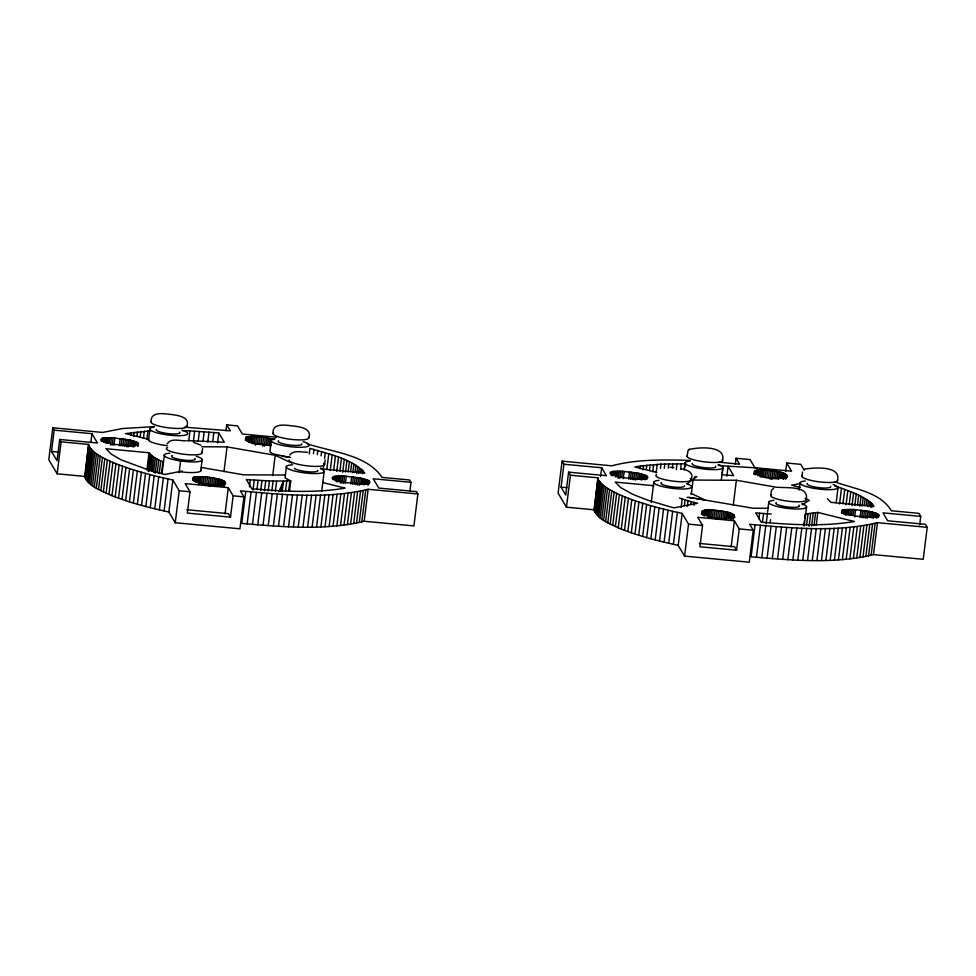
<?xml version="1.0" encoding="UTF-8"?>
<svg xmlns="http://www.w3.org/2000/svg" width="976" height="976" viewBox="0 0 976 976"><rect width="100%" height="100%" fill="white"/><g stroke="black" fill="none" stroke-linecap="round" stroke-linejoin="round"><path stroke-width="1.46" d="M167.262 445.727A19.166 3.794 7.1 0 1 148.596 440.127L148.645 439.322L125.562 433.588L150.402 430.843M154.55 426.61L122.659 428.513L102.517 432.441L52.777 427.769L48.8 459.733L57.145 473.811L84.68 476.398C88.474 486.365 100.186 490.025 108.946 494.429C128.222 502.408 148.535 507.544 168.872 511.997L175.241 522.733L239.95 528.809L243.927 496.845L240.401 490.891C282.698 494.698 326.362 499.261 368.147 489.281L417.887 493.954L413.909 525.918L364.17 521.245C324.166 530.907 282.332 526.82 241.78 523.441L245.757 491.477M54.192 430.148L91.939 433.698L97.454 443.006L59.707 439.456L57.059 460.77L51.533 451.461L54.192 430.148L52.777 427.769M57.145 473.811L61.122 441.847L59.707 439.456M84.68 476.398L88.657 444.434L61.122 441.847M84.985 477.496L88.657 444.434M85.473 478.63L88.962 445.532M86.169 479.777L90.146 447.813L89.463 446.666M90.853 442.409L91.939 433.698M87.047 480.936L91.024 448.972L90.146 447.813M88.121 482.12L92.098 450.156L91.024 448.972M89.377 483.315L93.367 451.351L92.098 450.156M90.829 484.523L94.818 452.559L93.367 451.351M92.464 485.731L96.453 453.767L94.818 452.559M94.294 486.963L98.271 454.999L96.453 453.767M101.297 441.42L102.37 438.273L113.118 437.846L130.455 440.139L136.579 442.116L138.616 444.056L136.872 445.215L130.991 445.8L113.716 444.312L102.663 441.372L100.662 439.786L101.663 438.505M102.016 441.176L102.37 438.273M96.295 488.195L100.272 456.231L98.271 454.999M102.895 440.969L103.261 438.065M103.749 442.262L104.298 437.907M98.478 489.44L102.456 457.476L100.272 456.231M104.944 442.14L105.493 437.785M106.091 443.519L106.811 437.712M100.833 490.684L104.822 458.72L102.456 457.476M107.531 443.494L108.251 437.675M109.08 443.507L109.8 437.687M103.371 491.928L107.348 459.964L104.822 458.72M110.52 445.019L111.423 437.748M106.079 493.173L110.056 461.209L107.348 459.964M112.216 445.117L113.118 437.846M113.948 445.263L114.851 437.992M108.946 494.429L112.923 462.465L110.056 461.209M111.972 495.674L115.961 463.71L112.923 462.465M119.34 445.764L120.243 438.505M121.109 445.947L122.012 438.688M115.168 496.918L119.145 464.954L115.961 463.71M122.866 446.178L123.769 438.907M124.611 446.435L125.526 439.176M118.511 498.15L122.488 466.186L119.145 464.954M126.331 446.727L127.234 439.468M127.978 447.045L128.881 439.786M122 499.383L125.989 467.419L122.488 466.186M130.869 435.479L131.223 432.636M129.735 445.947L130.455 440.139M131.211 446.313L131.943 440.505M125.648 500.603L129.625 468.639L125.989 467.419M132.577 446.703L133.309 440.896M133.749 436.479L134.273 432.222M133.822 447.106L134.542 441.286M135.103 446.056L135.64 441.701M136.945 436.101L137.482 431.843M136.213 445.019L136.579 442.116M129.43 501.81L133.407 469.846L129.625 468.639M136.994 445.434L137.348 442.518M137.579 445.837L137.945 442.933M137.994 446.227L138.36 443.324M140.117 437.199L140.825 431.514M133.334 503.018L137.323 471.054L133.407 469.846M143.411 438.322L144.302 431.221M137.384 504.202L141.361 472.238L137.323 471.054M146.851 439.493L147.913 430.977M148.535 440.103L149.975 428.488M151.207 422.437C149.621 410.701 164.773 413.873 171.642 414.544C177.925 415.41 190.735 417.02 186.721 426.622M141.557 505.373L145.534 473.409L141.361 472.238M146.937 469.798L149.06 452.754L105.92 448.704L111.362 454.182L121.256 459.916L149.047 470.164L164.834 474.446L182.402 471.066M147.705 469.249L149.657 453.62L149.06 452.754M148.315 471.542L150.438 454.499L149.657 453.62M149.45 471.018L151.39 455.389L150.438 454.499M145.851 506.52L149.828 474.556L145.534 473.409M150.755 470.493L152.524 456.292L151.39 455.389M152.073 471.408L153.842 457.207L152.524 456.292M153.549 472.335L155.318 458.122L153.842 457.207M150.243 507.666L154.232 475.702L149.828 474.556M155.196 473.262L156.965 459.049L155.318 458.122M157.185 472.774L158.783 459.989L156.965 459.049M154.757 508.777L158.734 476.813L154.232 475.702M159.161 473.702L160.759 460.916L158.783 459.989M161.479 473.214L162.894 461.855L160.759 460.916M162.053 473.592L164.407 454.706M159.369 509.875L163.358 477.911L158.734 476.813M164.078 510.948L168.055 478.984L163.358 477.911M168.872 511.997L172.862 480.033L168.055 478.984M179.133 472.579L180.584 460.953M175.241 522.733L179.218 490.769L172.862 480.033M188.758 440.835L190.003 430.892L218.783 432.917L224.297 442.226L187.197 440.566M193.431 441.067L194.675 431.124M190.003 491.782L187.355 513.095L230.495 517.146L233.142 495.832L228.311 487.683L185.172 483.632L190.003 491.782L179.218 490.769M192.772 480.399L193.76 477.24L205.741 476.776L220.32 479.436L224.041 481.083L225.688 483.401L224.309 484.608L220.173 485.255L205.314 484.194L194.712 481.18L192.516 478.826L193.138 477.496M198.165 441.347L199.409 431.404M193.394 480.143L193.76 477.24M194.017 481.375L194.553 477.02M194.98 481.192L195.517 476.837M195.92 482.51L196.64 476.703M197.176 482.412L197.896 476.605M202.947 441.664L204.191 431.721M202.056 452.827L202.593 448.557M198.384 483.815L199.287 476.544M200.751 470.932L202.081 460.282M199.873 483.803L200.775 476.532M201.459 483.84L202.361 476.569M207.778 442.018L209.023 432.075M203.13 483.913L204.033 476.654M204.838 484.035L205.741 476.776M206.595 484.206L207.498 476.935M212.817 441.006L213.878 432.478M208.181 485.865L209.267 477.142M209.938 486.097L211.023 477.386M211.853 484.926L212.756 477.667M217.538 442.86L218.783 432.917M213.537 485.231L214.439 477.972M215.147 485.572L216.05 478.301M216.684 485.926L217.587 478.667M218.282 484.852L219.014 479.045M226.017 430.684L226.737 424.865L237.522 425.89L242.353 434.027L276.574 437.248M219.588 485.255L220.32 479.436M220.759 485.658L221.479 479.85M221.772 486.072L222.504 480.253M223.98 471.591L227.054 446.886L275.232 455.28L291.775 463.051M222.821 485.023L223.358 480.668M223.504 485.438L224.041 481.083M224.004 485.841L224.541 481.473M224.321 486.219L224.87 481.863M225.053 513.84L228.311 487.683M245.379 440.274L245.745 437.37C255.041 435.101 265.033 437.077 274.085 439.712M246.001 440.017L246.367 437.102M246.623 441.25L247.16 436.882M247.587 441.067L248.124 436.699M248.514 442.372L249.246 436.565M249.783 442.274L250.503 436.467M251.161 442.226L251.881 436.418M252.479 443.665L253.382 436.406M254.065 443.702L254.968 436.443M249.441 486.939L250.32 479.838L273.073 481.095L290.763 480.912L289.518 490.855M255.541 445.239L256.627 436.516M247.123 523.978L251.1 492.014M257.444 443.909L258.347 436.638M253.004 490.098L254.236 480.155M259.201 444.068L260.104 436.809M260.958 444.275L261.861 437.004M252.442 524.478L256.42 492.514M257.054 488.952L258.115 480.424M262.544 445.971L263.63 437.248M264.276 446.239L265.362 437.529M266.131 445.105L267.046 437.834M260.714 490.599L261.946 480.656M257.737 524.942L261.714 492.978M267.753 445.434L268.656 438.175M269.278 445.8L270.181 438.529M264.484 490.782L265.716 480.839M271.609 438.907L269.998 450.741A19.166 3.794 7.1 0 0 273.719 454.011L290.031 457.427M273.085 433.698C271.914 421.742 287.408 425.573 294.41 426.134C300.706 426.902 312.71 428.976 308.562 438.261M262.995 525.356L266.973 493.392M268.193 490.928L269.437 480.985M272.707 475.617L275.232 455.28M271.828 491.038L273.073 481.095M268.205 525.735L272.194 493.771M275.391 491.099L276.623 481.156M273.378 526.064L277.355 494.1M282.235 491.099L283.479 481.144L278.721 491.806M278.489 526.345L282.467 494.381M286.444 466.357L285.077 478.008L290.763 480.912M285.517 491.026L286.749 481.083M283.54 526.589L287.517 494.625M288.676 490.916L289.921 480.973M288.518 526.784L292.495 494.82M293.422 526.93L297.399 494.966M298.241 527.028L302.218 495.064M309.246 453.999L309.953 448.313C328.705 454.377 350.896 457.829 364.743 473.018L321.616 468.968L320.848 467.907M302.963 527.089L306.952 495.125M313.43 453.645L313.955 449.375M307.599 527.101L311.588 495.137M317.322 454.718L317.847 450.461M312.137 527.064L316.114 495.1M321.092 455.816L321.629 451.546M323.154 469.7L323.861 464.027M324.569 458.342L325.276 452.657M316.566 526.991L320.543 495.027M324.605 464.1L325.142 459.842M321.751 491.087L324.13 471.908M326.85 469.407L328.79 453.779M320.872 526.869L324.849 494.905M330.23 470.53L332.182 454.901M325.057 526.698L329.046 494.734M333.658 470.249L335.427 456.048M332.731 479.655L333.804 476.508L344.552 476.081L361.889 478.374L368.013 480.351L370.038 482.29L368.294 483.449L362.413 484.035L345.15 482.547L334.097 479.606L332.084 478.02L333.097 476.739M333.438 479.411L333.804 476.508M334.317 479.204L334.683 476.3M329.132 526.479L333.109 494.515M335.183 480.497L335.732 476.142M336.757 471.396L338.526 457.183M336.195 481.839L336.915 476.02M337.513 481.754L338.245 475.946M333.06 526.223L337.049 494.259M339.892 471.127L341.49 458.342M338.965 481.729L339.685 475.91M340.319 483.193L341.222 475.922M342.698 472.274L344.284 459.489M341.954 483.254L342.857 475.983M336.866 525.918L340.844 493.954M343.637 483.352L344.552 476.081M345.516 472.018L346.931 460.648M345.382 483.498L346.285 476.227M340.526 525.564L344.504 493.6M348.176 471.75L349.408 461.807M344.028 525.173L348.017 493.209M350.677 471.481L351.738 462.953M350.774 483.998L351.677 476.739M352.824 472.64L353.885 464.112M347.395 524.734L351.372 492.77M352.531 484.181L353.434 476.922M354.983 472.36L355.862 465.259M354.3 484.413L355.203 477.142M356.789 473.506L357.68 466.394M350.604 524.258L354.581 492.294M356.045 484.669L356.948 477.41M358.595 473.214L359.302 467.528M357.753 484.962L358.656 477.703M353.654 523.734L357.631 491.77M360.229 472.921L360.754 468.651M359.412 485.279L360.315 478.02M361.681 472.604L362.035 469.761M361.169 484.181L361.889 478.374M356.533 523.173L360.51 491.209M362.767 473.702L363.121 470.859M362.645 484.547L363.365 478.74M359.253 522.563L363.231 490.599M364.011 484.938L364.731 479.131M365.427 483.889L365.976 479.533M361.803 521.928L365.78 489.964M366.525 484.291L367.074 479.936M367.464 484.706L368.013 480.351M368.233 485.121L368.782 480.765M364.17 521.245L368.147 489.281M369.013 484.072L369.379 481.168M409.932 490.83L410.994 482.315L409.615 479.985L382.031 477.386C366.866 454.499 331.535 451.973 307.342 443.812M689.971 460.379C663.912 459.769 637.23 459.037 611.83 465.82L562.091 461.148L558.113 493.112L566.446 507.191L593.994 509.777C597.788 519.757 609.488 523.404 618.259 527.809C637.535 535.787 657.848 540.924 678.186 545.377L684.554 556.113L749.263 562.2L753.24 530.236L749.714 524.283C792.012 528.089 835.676 532.64 877.461 522.66L927.2 527.333L923.223 559.297L873.483 554.624C833.48 564.299 791.646 560.2 751.081 556.82L755.07 524.856M563.921 464.234L601.667 467.772L606.352 475.69L568.605 472.152L565.751 495.052L561.066 487.134L563.921 464.234L562.091 461.148M566.446 507.191L570.435 475.227L568.605 472.152M593.994 509.777L597.971 477.813L570.435 475.227M594.299 510.887L597.971 477.813M594.787 512.01L598.276 478.923M595.47 513.156L599.459 481.192L598.764 480.046M600.582 476.495L601.667 467.772M596.36 514.328L600.338 482.364L599.459 481.192M597.434 515.499L601.411 483.535L600.338 482.364M598.691 516.694L602.668 484.73L601.411 483.535M600.142 517.902L604.12 485.938L602.668 484.73M601.777 519.122L605.767 487.158L604.12 485.938M603.607 520.342L607.584 488.378L605.767 487.158M610.61 474.8L611.684 471.652L622.432 471.237L639.768 473.519L645.892 475.495L647.93 477.447L646.173 478.594L640.293 479.192L623.03 477.703L611.976 474.751L609.976 473.165L610.976 471.896M611.318 474.556L611.684 471.652M605.608 521.587L609.585 489.623L607.584 488.378M612.025 475.812L612.562 471.457M613.062 475.654L613.611 471.298M607.792 522.819L611.769 490.855L609.585 489.623M614.258 475.532L614.795 471.176M615.405 476.91L616.124 471.103M610.146 524.063L614.136 492.099L611.769 490.855M616.844 476.874L617.564 471.066M618.198 478.338L619.113 471.079M612.684 525.32L616.661 493.356L614.136 492.099M619.833 478.399L620.736 471.14M615.38 526.564L619.37 494.6L616.661 493.356M621.7 477.044L622.432 471.237M623.261 478.643L624.164 471.384M618.259 527.809L622.237 495.845L619.37 494.6M621.285 529.065L625.262 497.101L622.237 495.845M628.654 479.155L629.557 471.884M630.411 479.338L631.326 472.067M624.481 530.297L628.459 498.333L625.262 497.101M632.18 479.558L633.082 472.299M633.924 479.826L634.827 472.555M627.824 531.542L631.801 499.578L628.459 498.333M635.632 480.119L636.547 472.848M637.474 478.984L638.194 473.177M631.313 532.774L635.303 500.81L631.801 499.578M640.171 468.858L640.524 466.016L660.959 464.161L685.713 463.844L685.359 466.687M639.048 479.326L639.768 473.519M640.524 479.704L641.244 473.885M634.961 533.994L638.938 502.03L635.303 500.81M641.891 480.094L642.623 474.275M643.05 469.871L643.587 465.601M643.318 479.033L643.855 474.678M644.404 479.448L644.953 475.092M646.258 469.493L646.795 465.235M645.343 479.863L645.892 475.495M638.731 535.202L642.72 503.238L638.938 502.03M646.295 478.813L646.661 475.91M646.893 479.216L647.259 476.312M649.43 470.578L650.138 464.893M642.647 536.397L646.637 504.433L642.72 503.238M652.724 471.713L653.615 464.613M646.698 537.593L650.675 505.629L646.637 504.433M651.248 502.494L653.786 482.071M656.165 472.884L657.226 464.356M650.87 538.752L654.847 506.788L650.675 505.629M660.435 468.419L660.959 464.161M655.152 539.911L659.142 507.947L654.847 506.788M664.29 468.26L664.815 463.99M668.255 468.138L668.792 463.881M659.556 541.046L663.546 509.082L659.142 507.947M672.342 468.065L672.867 463.807M664.07 542.168L668.048 510.204L663.546 509.082M676.344 469.456L677.051 463.771M668.682 543.254L672.659 511.29L668.048 510.204M680.626 469.468L681.333 463.783M673.391 544.327L677.368 512.363L672.659 511.29M684.152 470.042L685.054 462.746M687.092 456.5L687.982 450.692L689.446 449.265M681.15 507.447L682.212 498.931L679.503 498.016M678.186 545.377L682.163 513.413L677.368 512.363M684.359 505.507L685.067 499.834L682.212 498.931M687.324 506.398L688.031 500.725L685.067 499.834M691.154 479.411C694.607 472.579 686.604 469.578 681.492 468.858M691.228 494.6L693.033 480.07L695.119 476.398M690.776 504.433L691.13 501.603L688.031 500.725M684.554 556.113L688.531 524.149L682.163 513.413M693.985 505.3L694.339 502.457L691.13 501.603M701.39 514.401C702.293 506.215 714.81 511.18 720.337 510.765C725.058 512.18 733.061 511.607 734.928 517.134C724.985 519.879 708.71 519.732 701.756 511.497M701.646 514.084L702.012 511.168M702.086 513.791L702.452 510.887M702.525 514.986L703.074 510.631M703.33 514.767L703.867 510.411M702.549 525.466L699.902 546.78L736.563 550.22L739.222 528.919L734.391 520.769L697.718 517.317L702.549 525.466L688.531 524.149M704.111 516.036L704.831 510.228M705.221 515.889L705.953 510.082M706.49 515.792L707.21 509.984M707.685 517.195L708.588 509.936M709.186 517.182L710.089 509.923M710.772 517.219L711.675 509.96M712.431 517.304L713.346 510.033M714.151 517.426L715.054 510.155M722.594 460.599C726.388 444.971 697.413 447.167 688.836 449.607M715.725 519.037L716.811 510.326M721.386 479.411L722.838 467.748M722.13 474.385L723.192 465.857L757.059 467.931M717.494 519.244L718.58 510.533M719.434 518.036L720.337 510.765M721.154 518.317L722.069 511.046M726.852 476.251L728.096 466.308L733.61 475.617L721.862 474.678M722.85 518.622L723.753 511.351M724.46 518.951L725.363 511.692M725.985 519.317L726.9 512.046M727.596 518.244L728.316 512.437M735.331 464.064L736.05 458.256L750.068 459.574L754.899 467.724L791.573 471.164L786.741 463.014L800.759 464.332L804.297 470.298M728.901 518.634L729.621 512.827M730.072 519.037L730.792 513.23M731.085 519.452L731.817 513.644M733.293 504.97L736.368 480.277L777.25 487.39M732.122 518.415L732.671 514.059M732.805 518.817L733.354 514.462M733.318 519.22L733.854 514.864M733.818 518.158L734.172 515.255M731.134 546.914L734.391 520.769M753.997 474.263C754.899 466.089 767.404 471.042 772.931 470.639C777.665 472.055 785.668 471.469 787.534 476.996C777.579 479.753 761.317 479.594 754.363 471.359M754.253 473.946L754.607 471.042M754.692 473.653L755.058 470.749M755.131 474.848L755.68 470.493M755.924 474.629L756.473 470.273M756.888 474.446L757.437 470.09M757.827 475.763L758.547 469.956M759.084 475.666L759.816 469.846M760.292 477.069L761.195 469.798M761.792 477.057L762.695 469.785M763.378 477.093L764.281 469.822M758.925 518.903L759.633 513.23L771.26 514.035M765.038 477.166L765.94 469.907M756.424 557.369L760.414 525.405M766.758 477.288L767.661 470.029M762.488 522.062L763.549 513.535M768.502 477.459L769.417 470.188M770.088 479.118L771.174 470.395M761.756 557.869L765.733 525.905M767.502 512.315L768.783 502.103M766.184 523.758L767.429 513.803M771.845 479.35L772.931 470.639M770.747 495.393L771.455 490.452L773.626 488.268M773.761 478.179L774.663 470.92M775.444 478.484L776.347 471.225M770.198 522.563L770.552 519.72M767.051 558.333L771.028 526.369M777.067 478.826L777.97 471.554M778.592 479.179L779.495 471.92M780.202 478.106L780.922 472.299M781.508 478.508L782.227 472.689M772.309 558.748L776.286 526.784M782.679 478.911L783.399 473.104M783.691 479.326L784.411 473.506M784.728 478.277L785.277 473.921M785.68 471.542L786.741 463.014M785.412 478.691L785.961 474.324M785.924 479.094L786.461 474.726M786.412 478.02L786.778 475.117M777.518 559.114L781.508 527.15M782.691 559.443L786.668 527.479M787.803 559.736L791.78 527.772M799.137 490.062L800.039 482.778M801.991 476.276L802.528 472.018M792.854 559.968L796.831 528.004M797.831 560.163L801.808 528.199M806.249 499.492C809.336 485.438 786.778 488.256 778.348 487.256M803.797 525.381L804.322 521.111M804.675 518.28L805.212 514.01L817.827 512.424L854.427 521.513C823.634 526.686 792.158 524.746 761.207 522.184L755.68 512.876L759.633 513.23M804.2 526.064L806.554 507.093M806.603 525.137L808.018 513.779M802.736 560.309L806.713 528.345M809.092 526.284L810.678 513.498M811.617 525.966L813.215 513.181M807.555 560.419L811.532 528.455M814.008 525.613L815.594 512.827M816.241 525.21L817.827 512.424M812.276 560.48L816.265 528.516M816.912 560.492L820.889 528.528M821.45 560.456L825.428 528.492M825.867 560.37L829.856 528.406M837.469 480.851C841.776 465.015 813.337 467.772 804.627 469.102M836.164 502.786L838.103 487.158L834.59 486.048M830.186 560.248L834.163 528.284M839.543 503.921L841.495 488.293L838.103 487.158M834.37 560.078L838.36 528.114M841.507 513.315L841.873 510.399L843.118 509.887L853.854 509.472L871.202 511.753L877.314 513.73L879.352 515.682L877.607 516.829L873.166 517.39L856.208 516.194L844.338 513.4L841.629 511.778L841.873 510.399M842.971 503.64L844.74 489.427L841.495 488.293M842.044 513.034L842.398 510.131M842.752 512.803L843.118 509.887M843.447 514.047L843.996 509.692M838.433 559.87L842.422 527.906M844.496 513.888L845.033 509.533M846.07 504.775L847.839 490.574L844.74 489.427M845.509 515.218L846.229 509.411M846.826 515.145L847.546 509.338M842.373 559.602L846.351 527.638M849.205 504.507L850.791 491.721L847.839 490.574M848.266 515.108L848.998 509.301M849.815 515.121L850.535 509.313M851.999 505.666L853.597 492.88L850.791 491.721M851.438 515.182L852.17 509.374M846.168 559.297L850.157 527.333M853.134 515.279L853.854 509.472M854.83 505.397L856.245 494.039L853.597 492.88M854.695 516.877L855.598 509.618M849.828 558.943L853.817 526.979M857.489 505.129L858.721 495.186L856.245 494.039M853.341 558.553L857.331 526.589M859.807 506.288L861.039 496.345L858.721 495.186M860.088 517.39L860.991 510.119M862.137 506.019L863.199 497.492L861.039 496.345M856.708 558.113L860.686 526.149M861.845 517.573L862.747 510.314M864.297 505.751L865.175 498.638L863.199 497.492M863.614 517.792L864.516 510.533M866.273 505.47L866.981 499.785L865.175 498.638M859.917 557.638L863.894 525.674M865.358 518.061L866.261 510.79M867.908 506.605L868.616 500.92L866.981 499.785M867.066 518.354L867.969 511.082M862.967 557.113L866.944 525.149M869.543 506.3L870.067 502.042L868.616 500.92M868.896 517.219L869.628 511.412M870.812 507.41L871.348 503.152L870.067 502.042M870.47 517.573L871.202 511.753M865.846 556.552L869.823 524.588M872.08 507.093L872.434 504.25L871.348 503.152M871.958 517.939L872.678 512.119M868.567 555.954L872.544 523.99M873.325 518.329L874.045 512.51M874.74 517.268L875.289 512.912M871.104 555.307L875.094 523.343M875.838 517.683L876.375 513.327M876.777 518.097L877.314 513.73M877.729 517.048L878.095 514.145M873.483 554.624L877.461 522.66M878.327 517.451L878.681 514.547M919.66 524.917L920.722 516.389L918.928 513.364L891.332 510.777C880.059 491.733 853.707 488.952 834.529 481.717M167.128 443.958C170.593 437.724 180.206 440.981 185.928 440.835M280.661 491.099L283.479 481.144M289.811 455.023C293.715 449.68 301.938 452.352 307.501 452.242M687.08 483.742L696.949 476.556M245.745 437.37C246.44 445.764 264.447 444.08 271.389 445.178M802.211 504.738L809.348 500.322L805.224 498.382M800.466 483.486L791.646 485.182L800.222 487.475M640.524 466.016L634.864 466.967L656.824 472.421M292.702 464.796L290.262 464.991A19.166 3.794 7.1 0 0 290.116 469.627L293.605 470.749A19.166 3.794 7.1 0 0 318.652 473.445A19.166 3.794 7.1 0 0 320.457 468.639M169.8 453.23L168.25 453.352A19.166 3.794 7.1 0 0 170.263 458.732A19.166 3.794 7.1 0 0 195.969 461.855A19.166 3.794 7.1 0 0 198.445 457.024L196.286 456.317M201.654 446.764L227.054 446.886M285.443 475.031L243.61 474.824L201.276 467.455M693.033 480.07L736.368 480.277M767.868 508.289L752.923 508.215L688.849 497.296M182.366 430.611L190.003 430.892M184.415 427.159L230.275 430.831L226.737 424.865M718.324 465.467L723.192 465.857M719.593 462.234L739.588 464.21L736.05 458.256M670.012 467.272L673.891 467.602M250.32 479.838L246.367 479.484L251.893 488.805C282.845 491.367 314.321 493.307 345.114 488.134L322.812 482.559A19.166 3.794 7.1 0 0 322.836 481.571M653.908 485.719L615.234 482.083L620.675 487.573L633.046 494.454L647.796 500.2L670.024 506.788L674.148 507.837L697.645 503.299L694.339 502.457M920.722 516.389L882.975 512.851L887.66 520.769L925.407 524.307L927.2 527.333M561.066 487.134L566.946 487.695M410.994 482.315L373.247 478.765L378.761 488.073L416.508 491.623L417.887 493.954M51.533 451.461L58.889 452.144M739.222 528.919L753.24 530.236M233.142 495.832L243.927 496.845M699.292 543.425L734.501 546.731L736.563 550.22M186.77 509.74L228.421 513.644L230.495 517.146M179.425 471.628L184.22 472.213A19.166 3.794 7.1 0 0 200.8 469.944M686.994 497.321L704.745 499.822L690.959 493.344M281.954 456.231L290.421 457.415M193.407 442.201L200.946 445.202M182.097 430.184L184.049 430.819A19.166 3.794 7.1 0 1 183.769 435.43L180.218 435.699A19.166 3.794 7.1 0 1 155.196 432.319A19.166 3.794 7.1 0 1 153.854 427.134M686.872 483.754L689.629 484.913A19.069 3.77 7.1 0 1 683.005 488.988A19.069 3.77 7.1 0 1 658.129 485.255A19.069 3.77 7.1 0 1 658.971 480.314M827.453 498.809L830.918 502.347L874.057 506.41L872.434 504.25M833.126 484.462A19.069 3.77 7.1 0 1 831.454 489.623A19.069 3.77 7.1 0 1 804.736 486.085L801.979 484.938A19.069 3.77 7.1 0 1 805.224 481.009M801.869 503.787A19.069 3.77 7.1 0 1 800.601 508.923A19.069 3.77 7.1 0 1 774.224 505.666A19.069 3.77 7.1 0 1 773.968 500.346M718.141 464.43A19.069 3.77 7.1 0 1 716.469 469.59L712.358 469.651A19.069 3.77 7.1 0 1 688.714 465.674A19.069 3.77 7.1 0 1 690.239 460.989M684.432 485.755A11.883 2.355 7.1 0 1 671.573 486.792A11.883 2.355 7.1 0 1 661.35 482.559M798.868 505.153A11.944 2.367 7.1 0 1 787.925 507.008A11.944 2.367 7.1 0 1 776.31 502.555M715.542 466.138A11.944 2.367 7.1 0 1 704.196 467.65A11.944 2.367 7.1 0 1 692.252 463.454M837.384 479.948A17.922 3.538 7.1 0 1 818.974 481.815A17.922 3.538 7.1 0 1 802.479 475.446M830.674 486.341A11.944 2.367 7.1 0 1 818.388 487.585A11.944 2.367 7.1 0 1 807.396 483.34M805.322 498.504A17.922 3.538 7.1 0 1 788.901 501.286A17.922 3.538 7.1 0 1 771.491 494.6M690.178 478.435A17.836 3.526 7.1 0 1 674.087 481.253A17.836 3.526 7.1 0 1 656.531 474.617M722.216 459.659A17.922 3.538 7.1 0 1 705.197 461.941A17.922 3.538 7.1 0 1 687.275 455.633M303.085 441.591A19.166 3.794 7.1 0 1 305.232 446.984L301.706 447.264A19.166 3.794 7.1 0 1 278.538 444.483L275.037 443.348A19.166 3.794 7.1 0 1 275.122 438.712M301.767 443.751A11.944 2.367 7.1 0 1 289.494 444.995A11.944 2.367 7.1 0 1 278.489 440.749M308.489 437.358A17.922 3.538 7.1 0 1 290.067 439.224A17.922 3.538 7.1 0 1 273.573 432.868M317.847 470.42A11.944 2.367 7.1 0 1 310.539 471.933L307.672 471.75A11.944 2.367 7.1 0 1 294.398 468.285M323.715 463.124A17.922 3.538 7.1 0 1 309.355 466.089A17.922 3.538 7.1 0 1 289.103 459.964M201.446 451.864A17.922 3.538 7.1 0 1 183.366 454.194A17.922 3.538 7.1 0 1 167.652 447.472M194.846 458.415A11.944 2.367 7.1 0 1 187.185 460.367A11.944 2.367 7.1 0 1 172.41 457.244L171.642 456.585A11.944 2.367 7.1 0 1 172.313 455.487M179.718 432.148A11.944 2.367 7.1 0 1 168.189 433.612A11.944 2.367 7.1 0 1 156.416 429.403M186.404 425.682A17.922 3.538 7.1 0 1 169.116 427.891A17.922 3.538 7.1 0 1 151.451 421.571"/></g></svg>
